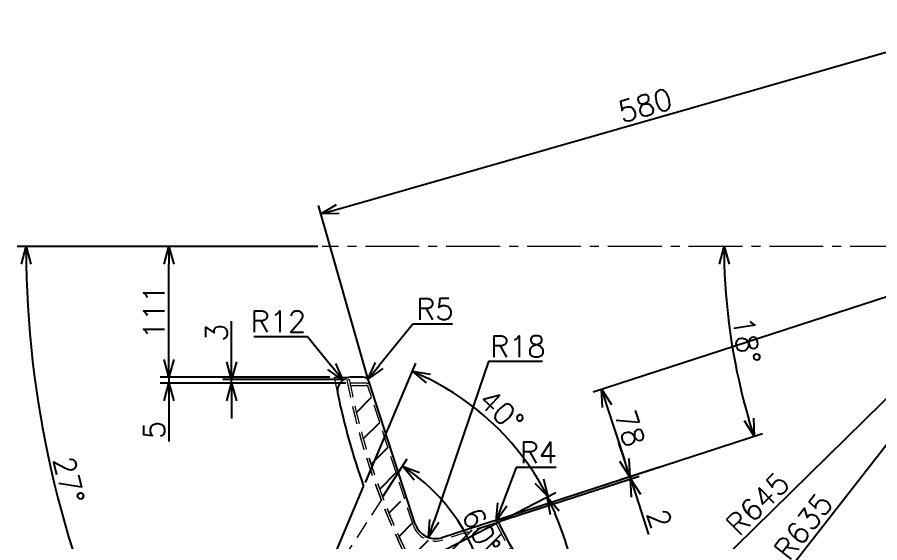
# Model space of a CAD drawing. Header units: millimetres. Extents: x 0 to 4969, y -29 to 3498.
# Drawn here: x 3614 to 4346, y 1333 to 1779 of the extents above; entities that cross this region are included whole.
import ezdxf

# ---------------------------------------------------------------- set-up
doc = ezdxf.new("R2010")
doc.units = ezdxf.units.MM
doc.header["$LTSCALE"] = 2.4
doc.header["$PDMODE"] = 99
doc.header["$PDSIZE"] = 1
doc.linetypes.add('CENTER2', pattern=[28.575, 19.05, -3.175, 3.175, -3.175])
doc.linetypes.add('HIDDEN', pattern=[9.525, 6.35, -3.175])
for name, color, linetype, lineweight in [('04_HIDDEN', 2, 'HIDDEN', 13), ('05_CENTER', 4, 'CENTER2', 13), ('08_DIM', 3, 'Continuous', 13)]:
    doc.layers.add(name, color=color, linetype=linetype, lineweight=lineweight)
doc.layers.add('10_DRAFT', color=8, linetype='Continuous', lineweight=0, plot=False)
doc.styles.add('KSS_TXT', font='txt.shx', dxfattribs={"bigfont": 'extfont2.shx'})
doc.dimstyles.new('KSS_DIM', dxfattribs={"dimscale": 6, "dimtxt": 3, "dimasz": 2.5, "dimexe": 1.25, "dimexo": 0.625, "dimtad": 1, "dimdsep": 46, "dimtxsty": 'KSS_TXT', "dimblk": 'OPEN30', "dimcen": 0, "dimazin": 2, "dimtfac": 0.75, "dimtmove": 0, "dimatfit": 3, "dimldrblk": 'OPEN30', "dimfxl": 1.25, "dimtolj": 1, "dimarcsym": 0})
doc.dimstyles.new('KSS_DIM$4', dxfattribs={"dimscale": 6, "dimtxt": 3, "dimasz": 2.5, "dimexe": 1.25, "dimexo": 0.625, "dimtad": 1, "dimdsep": 46, "dimtxsty": 'KSS_TXT', "dimblk": 'OPEN30', "dimcen": 0, "dimse1": 1, "dimazin": 2, "dimtfac": 0.75, "dimtmove": 0, "dimatfit": 3, "dimldrblk": 'OPEN30', "dimfxl": 1.25, "dimtolj": 1, "dimarcsym": 0})

# ---------------------------------------------------------------- blocks, each defined once
blk = doc.blocks.new('_Open30')
at = {"color": 0, "linetype": 'ByBlock', "lineweight": -2}
for p, q in [((-1, 0.268), (0, 0)), ((0, 0), (-1, -0.268)), ((0, 0), (-1, 0))]:
    blk.add_line(p, q, dxfattribs=at)
blk = doc.blocks.new('*D192')
at = {"layer": '08_DIM', "color": 0, "lineweight": -2, "transparency": 16777216}
blk.add_line((4294.45, 1119.15), (4483.41, 1584.24), dxfattribs=at)
at = {"layer": 'Defpoints', "color": 0, "transparency": 16777216}
for p in [(4483.41, 1584.24), (4288.81, 1105.25)]:
    blk.add_point(p, dxfattribs=at)
at = {"layer": '08_DIM', "color": 0, "lineweight": -2, "transparency": 16777216, "xscale": 15, "yscale": 15, "zscale": 15, "rotation": 247.8889899527134}
blk.add_blockref('_Open30', (4288.81, 1105.25), dxfattribs=at)
at = {"layer": '08_DIM', "color": 0, "transparency": 16777216, "insert": (4355.13, 1302.4), "char_height": 18, "attachment_point": 5, "rotation": 67.88899, "style": 'KSS_TXT'}
blk.add_mtext('\\A1;R517', dxfattribs=at)
blk = doc.blocks.new('*D188')
at = {"layer": '08_DIM', "color": 0, "lineweight": -2, "transparency": 16777216}
blk.add_line((4101.83, 1095.61), (4483.41, 1584.24), dxfattribs=at)
at = {"layer": 'Defpoints', "color": 0, "transparency": 16777216}
for p in [(4483.41, 1584.24), (4092.6, 1083.79)]:
    blk.add_point(p, dxfattribs=at)
at = {"layer": '08_DIM', "color": 0, "lineweight": -2, "transparency": 16777216, "xscale": 15, "yscale": 15, "zscale": 15, "rotation": 232.013127977123}
blk.add_blockref('_Open30', (4092.6, 1083.79), dxfattribs=at)
at = {"layer": '08_DIM', "color": 0, "transparency": 16777216, "insert": (4281.55, 1346.49), "char_height": 18, "attachment_point": 5, "rotation": 52.01313, "style": 'KSS_TXT'}
blk.add_mtext('\\A1;R635', dxfattribs=at)
blk = doc.blocks.new('*D180')
at = {"layer": '08_DIM', "color": 0, "lineweight": -2, "transparency": 16777216}
for p, q in [((3869.39, 1584.24), (3735.71, 1584.24)), ((3743.21, 1488.24), (3743.21, 1569.24)), ((3879.84, 1473.24), (3735.71, 1473.24))]:
    blk.add_line(p, q, dxfattribs=at)
at = {"layer": 'Defpoints', "color": 0, "transparency": 16777216}
for p in [(3743.21, 1584.24), (3873.14, 1584.24), (3883.59, 1473.24)]:
    blk.add_point(p, dxfattribs=at)
at = {"layer": '08_DIM', "color": 0, "lineweight": -2, "transparency": 16777216, "xscale": 15, "yscale": 15, "zscale": 15}
for p, rotation in [((3743.21, 1584.24), 90), ((3743.21, 1473.24), 270)]:
    blk.add_blockref('_Open30', p, dxfattribs=dict(at, rotation=rotation))
at = {"layer": '08_DIM', "color": 0, "transparency": 16777216, "insert": (3730.46, 1528.74), "char_height": 18, "attachment_point": 5, "rotation": 90, "style": 'KSS_TXT'}
blk.add_mtext('\\A1;111', dxfattribs=at)
blk = doc.blocks.new('*D181')
at = {"layer": '08_DIM', "color": 0, "lineweight": -2, "transparency": 16777216}
for p, q in [((3743.21, 1488.24), (3743.21, 1503.24)), ((3879.84, 1473.24), (3735.71, 1473.24)), ((3743.21, 1473.24), (3743.21, 1468.25)), ((3893.16, 1468.25), (3735.71, 1468.25)), ((3743.21, 1453.25), (3743.21, 1418.75))]:
    blk.add_line(p, q, dxfattribs=at)
at = {"layer": 'Defpoints', "color": 0, "transparency": 16777216}
for p in [(3883.59, 1473.24), (3743.21, 1468.25), (3896.91, 1468.25)]:
    blk.add_point(p, dxfattribs=at)
at = {"layer": '08_DIM', "color": 0, "lineweight": -2, "transparency": 16777216, "xscale": 15, "yscale": 15, "zscale": 15}
for p, rotation in [((3743.21, 1473.24), 270), ((3743.21, 1468.25), 90)]:
    blk.add_blockref('_Open30', p, dxfattribs=dict(at, rotation=rotation))
at = {"layer": '08_DIM', "color": 0, "transparency": 16777216, "insert": (3730.44, 1428.5), "char_height": 18, "attachment_point": 5, "rotation": 90, "style": 'KSS_TXT'}
blk.add_mtext('\\A1;5', dxfattribs=at)
blk = doc.blocks.new('*D211')
at = {"layer": '08_DIM', "color": 0, "lineweight": -2, "transparency": 16777216}
for p, q in [((3869.39, 1584.24), (3735.71, 1584.24)), ((3743.21, 1488.24), (3743.21, 1569.24)), ((3879.84, 1473.24), (3735.71, 1473.24))]:
    blk.add_line(p, q, dxfattribs=at)
at = {"layer": 'Defpoints', "color": 0, "transparency": 16777216}
for p in [(3743.21, 1584.24), (3873.14, 1584.24), (3883.59, 1473.24)]:
    blk.add_point(p, dxfattribs=at)
at = {"layer": '08_DIM', "color": 0, "lineweight": -2, "transparency": 16777216, "xscale": 15, "yscale": 15, "zscale": 15}
for p, rotation in [((3743.21, 1584.24), 90), ((3743.21, 1473.24), 270)]:
    blk.add_blockref('_Open30', p, dxfattribs=dict(at, rotation=rotation))
at = {"layer": '08_DIM', "color": 0, "transparency": 16777216, "insert": (3730.46, 1528.74), "char_height": 18, "attachment_point": 5, "rotation": 90, "style": 'KSS_TXT'}
blk.add_mtext('\\A1;111', dxfattribs=at)
blk = doc.blocks.new('*D212')
at = {"layer": '08_DIM', "color": 0, "lineweight": -2, "transparency": 16777216}
for p, q in [((3796.35, 1486.26), (3796.35, 1520.76)), ((3892.43, 1471.26), (3788.85, 1471.26)), ((3893.38, 1468.25), (3788.85, 1468.25)), ((3796.35, 1468.25), (3796.35, 1471.26)), ((3796.35, 1453.25), (3796.35, 1438.25))]:
    blk.add_line(p, q, dxfattribs=at)
at = {"layer": 'Defpoints', "color": 0, "transparency": 16777216}
for p in [(3796.35, 1471.26), (3896.18, 1471.26), (3897.13, 1468.25)]:
    blk.add_point(p, dxfattribs=at)
at = {"layer": '08_DIM', "color": 0, "lineweight": -2, "transparency": 16777216, "xscale": 15, "yscale": 15, "zscale": 15}
for p, rotation in [((3796.35, 1471.26), 270), ((3796.35, 1468.25), 90)]:
    blk.add_blockref('_Open30', p, dxfattribs=dict(at, rotation=rotation))
at = {"layer": '08_DIM', "color": 0, "transparency": 16777216, "insert": (3783.6, 1511.01), "char_height": 18, "attachment_point": 5, "rotation": 90, "style": 'KSS_TXT'}
blk.add_mtext('\\A1;3', dxfattribs=at)
blk = doc.blocks.new('*D213')
at = {"layer": '08_DIM', "color": 0, "lineweight": -2, "transparency": 16777216}
for p, q in [((3743.21, 1488.24), (3743.21, 1503.24)), ((3879.84, 1473.24), (3735.71, 1473.24)), ((3743.21, 1473.24), (3743.21, 1468.25)), ((3893.38, 1468.25), (3735.71, 1468.25)), ((3743.21, 1453.25), (3743.21, 1418.75))]:
    blk.add_line(p, q, dxfattribs=at)
at = {"layer": 'Defpoints', "color": 0, "transparency": 16777216}
for p in [(3883.59, 1473.24), (3743.21, 1468.25), (3897.13, 1468.25)]:
    blk.add_point(p, dxfattribs=at)
at = {"layer": '08_DIM', "color": 0, "lineweight": -2, "transparency": 16777216, "xscale": 15, "yscale": 15, "zscale": 15}
for p, rotation in [((3743.21, 1473.24), 270), ((3743.21, 1468.25), 90)]:
    blk.add_blockref('_Open30', p, dxfattribs=dict(at, rotation=rotation))
at = {"layer": '08_DIM', "color": 0, "transparency": 16777216, "insert": (3730.44, 1428.5), "char_height": 18, "attachment_point": 5, "rotation": 90, "style": 'KSS_TXT'}
blk.add_mtext('\\A1;5', dxfattribs=at)
blk = doc.blocks.new('*D214')
at = {"layer": '08_DIM', "color": 0, "lineweight": -2, "transparency": 16777216}
for p, q in [((4482.38, 1587.85), (4427.58, 1778.97)), ((3886.49, 1616.01), (4415.23, 1767.62)), ((3911.79, 1473.37), (3870.01, 1619.09))]:
    blk.add_line(p, q, dxfattribs=at)
at = {"layer": 'Defpoints', "color": 0, "transparency": 16777216}
for p in [(4429.65, 1771.76), (4483.41, 1584.24), (3912.83, 1469.76)]:
    blk.add_point(p, dxfattribs=at)
at = {"layer": '08_DIM', "color": 0, "lineweight": -2, "transparency": 16777216, "xscale": 15, "yscale": 15, "zscale": 15}
for p, rotation in [((4429.65, 1771.76), 16.00000000018794), ((3872.08, 1611.88), 196.0000000001879)]:
    blk.add_blockref('_Open30', p, dxfattribs=dict(at, rotation=rotation))
at = {"layer": '08_DIM', "color": 0, "transparency": 16777216, "insert": (4147.34, 1704.08), "char_height": 18, "attachment_point": 5, "rotation": 16, "style": 'KSS_TXT'}
blk.add_mtext('\\A1;580', dxfattribs=at)
blk = doc.blocks.new('*D215')
at = {"layer": '08_DIM', "color": 0, "lineweight": -2, "transparency": 16777216}
for p, q in [((3924.9, 1372.11), (3945.42, 1404.06)), ((3983.93, 1257.73), (4021.86, 1255.94))]:
    blk.add_line(p, q, dxfattribs=at)
blk.add_arc((3855.36, 1263.8), 159.18, 2.69784, 51.89551, dxfattribs=at)
at = {"layer": 'Defpoints', "color": 0, "transparency": 16777216}
for p in [(3922.88, 1368.95), (4007.34, 1311.13), (3883.44, 1307.53), (3907.27, 1261.35), (3980.18, 1257.91)]:
    blk.add_point(p, dxfattribs=at)
at = {"layer": '08_DIM', "color": 0, "lineweight": -2, "transparency": 16777216, "xscale": 15, "yscale": 15, "zscale": 15}
for p, rotation in [((3941.36, 1397.75), 144.5960943428249), ((4014.36, 1256.29), 269.9972557373523)]:
    blk.add_blockref('_Open30', p, dxfattribs=dict(at, rotation=rotation))
at = {"layer": '08_DIM', "color": 0, "transparency": 16777216, "insert": (4008.15, 1342.65), "char_height": 18, "attachment_point": 5, "rotation": 297.29668, "style": 'KSS_TXT'}
blk.add_mtext('\\A1;60%%d', dxfattribs=at)
blk = doc.blocks.new('*D216')
at = {"layer": '08_DIM', "color": 0, "lineweight": -2, "transparency": 16777216}
for p, q in [((3909.86, 1383.95), (3952.7, 1485.29)), ((3934.7, 1304.74), (4071.45, 1375.25))]:
    blk.add_line(p, q, dxfattribs=at)
blk.add_arc((3860.11, 1266.28), 230.28, 31.01098, 63.34985, dxfattribs=at)
at = {"layer": 'Defpoints', "color": 0, "transparency": 16777216}
for p in [(4035.1, 1415.97), (3908.4, 1380.5), (3876.43, 1304.87), (3931.36, 1303.02), (3886.04, 1279.64)]:
    blk.add_point(p, dxfattribs=at)
at = {"layer": '08_DIM', "color": 0, "lineweight": -2, "transparency": 16777216, "xscale": 15, "yscale": 15, "zscale": 15}
for p, rotation in [((3949.78, 1478.38), 155.216278239642), ((4064.78, 1371.82), 299.1445470606023)]:
    blk.add_blockref('_Open30', p, dxfattribs=dict(at, rotation=rotation))
at = {"layer": '08_DIM', "color": 0, "transparency": 16777216, "insert": (4025.3, 1444.54), "char_height": 18, "attachment_point": 5, "rotation": 317.18041, "style": 'KSS_TXT'}
blk.add_mtext('\\A1;40%%d', dxfattribs=at)
blk = doc.blocks.new('*D217')
at = {"layer": '08_DIM', "color": 0, "lineweight": -2, "transparency": 16777216}
for p, q in [((3934.7, 1304.74), (4070.92, 1374.98)), ((3984.13, 1238.14), (4091.23, 1213.53))]:
    blk.add_line(p, q, dxfattribs=at)
blk.add_arc((3860.61, 1266.53), 229.13, 350.80741, 23.52656, dxfattribs=at)
at = {"layer": 'Defpoints', "color": 0, "transparency": 16777216}
for p in [(3931.36, 1303.02), (3886.04, 1279.64), (4089.73, 1268.39), (3898.08, 1257.92), (3980.47, 1238.98)]:
    blk.add_point(p, dxfattribs=at)
at = {"layer": '08_DIM', "color": 0, "lineweight": -2, "transparency": 16777216, "xscale": 15, "yscale": 15, "zscale": 15}
for p, rotation in [((4064.26, 1371.55), 115.4023396093038), ((4083.92, 1215.21), 258.9316334792236)]:
    blk.add_blockref('_Open30', p, dxfattribs=dict(at, rotation=rotation))
at = {"layer": '08_DIM', "color": 0, "transparency": 16777216, "insert": (4100.6, 1296.71), "char_height": 18, "attachment_point": 5, "rotation": 277.16699, "style": 'KSS_TXT'}
blk.add_mtext('\\A1;40%%d', dxfattribs=at)
blk = doc.blocks.new('*D220')
at = {"layer": '08_DIM', "color": 0, "lineweight": -2, "transparency": 16777216}
for p, q in [((3950.06, 1518.3), (3921.47, 1483.2)), ((3983.81, 1518.3), (3950.06, 1518.3))]:
    blk.add_line(p, q, dxfattribs=at)
at = {"layer": 'Defpoints', "color": 0, "transparency": 16777216}
for p in [(3911.99, 1471.57), (3908.84, 1467.69)]:
    blk.add_point(p, dxfattribs=at)
at = {"layer": '08_DIM', "color": 0, "lineweight": -2, "transparency": 16777216, "xscale": 15, "yscale": 15, "zscale": 15, "rotation": 230.8393337388968}
blk.add_blockref('_Open30', (3911.99, 1471.57), dxfattribs=at)
at = {"layer": '08_DIM', "color": 0, "transparency": 16777216, "insert": (3968.81, 1531.07), "char_height": 18, "attachment_point": 5, "style": 'KSS_TXT'}
blk.add_mtext('\\A1;R5', dxfattribs=at)
blk = doc.blocks.new('*D221')
at = {"layer": '08_DIM', "color": 0, "lineweight": -2, "transparency": 16777216}
for p, q in [((3815.07, 1507.83), (3860.82, 1507.83)), ((3860.82, 1507.83), (3881.28, 1482.32))]:
    blk.add_line(p, q, dxfattribs=at)
at = {"layer": 'Defpoints', "color": 0, "transparency": 16777216}
for p in [(3890.66, 1470.62), (3898.17, 1461.25)]:
    blk.add_point(p, dxfattribs=at)
at = {"layer": '08_DIM', "color": 0, "lineweight": -2, "transparency": 16777216, "xscale": 15, "yscale": 15, "zscale": 15, "rotation": 308.7290925666266}
blk.add_blockref('_Open30', (3890.66, 1470.62), dxfattribs=at)
at = {"layer": '08_DIM', "color": 0, "transparency": 16777216, "insert": (3836.07, 1520.58), "char_height": 18, "attachment_point": 5, "style": 'KSS_TXT'}
blk.add_mtext('\\A1;R12', dxfattribs=at)
blk = doc.blocks.new('*D222')
at = {"layer": '08_DIM', "color": 0, "lineweight": -2, "transparency": 16777216}
for p, q in [((4014.48, 1486.63), (3968.37, 1351.26)), ((4060.23, 1486.63), (4014.48, 1486.63))]:
    blk.add_line(p, q, dxfattribs=at)
at = {"layer": 'Defpoints', "color": 0, "transparency": 16777216}
for p in [(3969.33, 1354.1), (3963.53, 1337.06)]:
    blk.add_point(p, dxfattribs=at)
at = {"layer": '08_DIM', "color": 0, "lineweight": -2, "transparency": 16777216, "xscale": 15, "yscale": 15, "zscale": 15, "rotation": 251.1874659423929}
blk.add_blockref('_Open30', (3963.53, 1337.06), dxfattribs=at)
at = {"layer": '08_DIM', "color": 0, "transparency": 16777216, "insert": (4039.23, 1499.38), "char_height": 18, "attachment_point": 5, "style": 'KSS_TXT'}
blk.add_mtext('\\A1;R18', dxfattribs=at)
blk = doc.blocks.new('*D223')
at = {"layer": '08_DIM', "color": 0, "lineweight": -2, "transparency": 16777216}
blk.add_line((4021.77, 1352.21), (4246.93, 1425.37), dxfattribs=at)
blk.add_arc((4735.9, 1584.24), 521.64, 181.64763, 196.35237, dxfattribs=at)
at = {"layer": 'Defpoints', "color": 0, "transparency": 16777216}
for p in [(3873.14, 1584.24), (4504.26, 1584.24), (4217.12, 1529.72), (4018.2, 1351.05), (3974.9, 1336.98)]:
    blk.add_point(p, dxfattribs=at)
at = {"layer": '08_DIM', "color": 0, "lineweight": -2, "transparency": 16777216, "xscale": 15, "yscale": 15, "zscale": 15}
for p, rotation in [((4214.26, 1584.24), 90.82381299750001), ((4239.79, 1423.05), 287.1761870025021)]:
    blk.add_blockref('_Open30', p, dxfattribs=dict(at, rotation=rotation))
at = {"layer": '08_DIM', "color": 0, "transparency": 16777216, "insert": (4233.28, 1504.64), "char_height": 18, "attachment_point": 5, "rotation": 279, "style": 'KSS_TXT'}
blk.add_mtext('\\A1;18%%d', dxfattribs=at)
blk = doc.blocks.new('*D224')
at = {"layer": '08_DIM', "color": 0, "lineweight": -2, "transparency": 16777216}
blk.add_line((4033.95, 1142.81), (4483.41, 1584.24), dxfattribs=at)
at = {"layer": 'Defpoints', "color": 0, "transparency": 16777216}
for p in [(4483.41, 1584.24), (4023.24, 1132.3)]:
    blk.add_point(p, dxfattribs=at)
at = {"layer": '08_DIM', "color": 0, "lineweight": -2, "transparency": 16777216, "xscale": 15, "yscale": 15, "zscale": 15, "rotation": 224.483654610302}
blk.add_blockref('_Open30', (4023.24, 1132.3), dxfattribs=at)
at = {"layer": '08_DIM', "color": 0, "transparency": 16777216, "insert": (4242.8, 1365.82), "char_height": 18, "attachment_point": 5, "rotation": 44.48365, "style": 'KSS_TXT'}
blk.add_mtext('\\A1;R645', dxfattribs=at)
blk = doc.blocks.new('*D225')
at = {"layer": '08_DIM', "color": 0, "lineweight": -2, "transparency": 16777216}
for p, q in [((4479.85, 1583.09), (4103.1, 1460.67)), ((4114.87, 1448.73), (4129.71, 1403.05)), ((4159.4, 1396.93), (4127.21, 1386.47))]:
    blk.add_line(p, q, dxfattribs=at)
at = {"layer": 'Defpoints', "color": 0, "transparency": 16777216}
for p in [(4483.41, 1584.24), (4162.96, 1398.09), (4134.35, 1388.79)]:
    blk.add_point(p, dxfattribs=at)
at = {"layer": '08_DIM', "color": 0, "lineweight": -2, "transparency": 16777216, "xscale": 15, "yscale": 15, "zscale": 15}
for p, rotation in [((4110.24, 1462.99), 108.0000000000024), ((4134.35, 1388.79), 288.0000000000025)]:
    blk.add_blockref('_Open30', p, dxfattribs=dict(at, rotation=rotation))
at = {"layer": '08_DIM', "color": 0, "transparency": 16777216, "insert": (4134.42, 1429.83), "char_height": 18, "attachment_point": 5, "rotation": 288, "style": 'KSS_TXT'}
blk.add_mtext('\\A1;78', dxfattribs=at)
blk = doc.blocks.new('*D226')
at = {"layer": '08_DIM', "color": 0, "lineweight": -2, "transparency": 16777216}
for p, q in [((4129.71, 1403.05), (4125.08, 1417.32)), ((4021.77, 1352.21), (4141.48, 1391.11)), ((4022.39, 1350.31), (4142.1, 1389.2)), ((4134.35, 1388.79), (4134.96, 1386.89)), ((4139.6, 1372.62), (4150.26, 1339.81))]:
    blk.add_line(p, q, dxfattribs=at)
at = {"layer": 'Defpoints', "color": 0, "transparency": 16777216}
for p in [(4134.96, 1386.89), (4018.2, 1351.05), (4018.82, 1349.15)]:
    blk.add_point(p, dxfattribs=at)
at = {"layer": '08_DIM', "color": 0, "lineweight": -2, "transparency": 16777216, "xscale": 15, "yscale": 15, "zscale": 15}
for p, rotation in [((4134.35, 1388.79), 287.9999999999731), ((4134.96, 1386.89), 107.9999999999732)]:
    blk.add_blockref('_Open30', p, dxfattribs=dict(at, rotation=rotation))
at = {"layer": '08_DIM', "color": 0, "transparency": 16777216, "insert": (4159.37, 1353.02), "char_height": 18, "attachment_point": 5, "rotation": 288, "style": 'KSS_TXT'}
blk.add_mtext('\\A1;2', dxfattribs=at)
blk = doc.blocks.new('*D227')
at = {"layer": '08_DIM', "color": 0, "lineweight": -2, "transparency": 16777216}
for p, q in [((3869.39, 1584.24), (3614.43, 1584.24)), ((3882.59, 1278), (3709.49, 1189.5))]:
    blk.add_line(p, q, dxfattribs=at)
blk.add_arc((4481.57, 1584.24), 859.65, 180.99977, 206.07962, dxfattribs=at)
at = {"layer": 'Defpoints', "color": 0, "transparency": 16777216}
for p in [(3873.14, 1584.24), (4504.26, 1584.24), (3632.57, 1449.37), (3931.34, 1302.92), (3885.93, 1279.71)]:
    blk.add_point(p, dxfattribs=at)
at = {"layer": '08_DIM', "color": 0, "lineweight": -2, "transparency": 16777216, "xscale": 15, "yscale": 15, "zscale": 15}
for p, rotation in [((3621.93, 1584.24), 90.49988429203185), ((3716.17, 1192.91), 296.5795042921312)]:
    blk.add_blockref('_Open30', p, dxfattribs=dict(at, rotation=rotation))
at = {"layer": '08_DIM', "color": 0, "transparency": 16777216, "insert": (3658.22, 1385.97), "char_height": 18, "attachment_point": 5, "rotation": 283.53969, "style": 'KSS_TXT'}
blk.add_mtext('\\A1;27%%d', dxfattribs=at)
blk = doc.blocks.new('*D229')
at = {"layer": '08_DIM', "color": 0, "lineweight": -2, "transparency": 16777216}
for p, q in [((4037.94, 1396.64), (4026.1, 1365.04)), ((4071.69, 1396.64), (4037.94, 1396.64))]:
    blk.add_line(p, q, dxfattribs=at)
at = {"layer": 'Defpoints', "color": 0, "transparency": 16777216}
for p in [(4019.44, 1347.24), (4020.84, 1350.99)]:
    blk.add_point(p, dxfattribs=at)
at = {"layer": '08_DIM', "color": 0, "lineweight": -2, "transparency": 16777216, "xscale": 15, "yscale": 15, "zscale": 15, "rotation": 249.4627696496673}
blk.add_blockref('_Open30', (4020.84, 1350.99), dxfattribs=at)
at = {"layer": '08_DIM', "color": 0, "transparency": 16777216, "insert": (4056.69, 1409.39), "char_height": 18, "attachment_point": 5, "style": 'KSS_TXT'}
blk.add_mtext('\\A1;R4', dxfattribs=at)

msp = doc.modelspace()

# ---------------------------------------------------------------- hatches: boundary and pattern name
h = msp.add_hatch()
h.set_pattern_fill('_USER', color=3, scale=20, angle=45, pattern_type=0)
h.set_pattern_definition([(45, (81, -171.702), (-14.14214, 14.14214), [])])
h.paths.add_polyline_path([(4178.312, 1069.927), (4216.83, 1136.643, 0.4091229), (4216.128, 1139.358, -0.1402741), (4021.248, 1348.101, 0.3778978), (4018.823, 1349.149), (3965.445, 1333.256, -0.2565339), (3937.13, 1388.487), (3912.821, 1463.303, 0.3767939), (3910.4, 1466.255), (3897.171, 1466.245, 0.2122945)])

# ---------------------------------------------------------------- linework, layer by layer
at = {"color": 0}
for p, q in [((3908.07, 1473.255), (3898.169, 1473.255)), ((3952.214, 1348.536), (3912.826, 1469.762)), ((3876.431, 1304.873), (3908.404, 1380.5)), ((4018.199, 1351.049), (3974.896, 1336.979))]:
    msp.add_line(p, q, dxfattribs=at)
for centre, radius, start, end in [((3898.169, 1461.255), 12, 90, 191.869038), ((3908.07, 1468.217), 5, 18, 90), ((4483.384, 1584.211), 610, 191.869038, 199.508862), ((3969.333, 1354.098), 18, 198, 288), ((4019.435, 1347.245), 4, 27.055414, 108), ((4483.277, 1584.148), 516.834, 207.054031, 239.778784)]:
    msp.add_arc(centre, radius, start, end, dxfattribs=at)
at = {"layer": '04_HIDDEN'}
for p, q in [((3896.181, 1471.255), (3894.219, 1470.863)), ((3910.394, 1468.255), (3897.131, 1468.255)), ((3897.131, 1466.255), (3897.131, 1468.255)), ((3897.131, 1466.255), (3910.4, 1466.255)), ((3950.312, 1347.918), (3912.324, 1464.835)), ((3923.34, 1368.92), (3883.582, 1307.572)), ((4018.823, 1349.149), (3975.514, 1335.077))]:
    msp.add_line(p, q, dxfattribs=at)
for centre, radius, start, end in [((4483.408, 1584.248), 600, 190.892978, 239.809332), ((4481.293, 1582.828), 597.651, 190.798591, 239.814045), ((4483.408, 1584.248), 598, 190.891615, 239.810291), ((4481.293, 1582.828), 595.651, 190.79691, 239.813429), ((3910.421, 1464.217), 4, 18, 90), ((3910.421, 1464.217), 2, 18, 90), ((3969.333, 1354.098), 20, 198, 288), ((4019.441, 1347.247), 2, 27.055925, 108), ((4483.414, 1584.245), 519, 207.054594, 239.662093), ((4483.354, 1584.185), 518.918, 207.055101, 239.003859)]:
    msp.add_arc(centre, radius, start, end, dxfattribs=at)
at = {"layer": '05_CENTER'}
msp.add_line((4504.26, 1584.245), (3873.142, 1584.245), dxfattribs=at)
msp.add_line((4504.26, 1584.245), (3873.142, 1584.245), dxfattribs=at)
at = {"layer": '10_DRAFT'}
msp.add_line((3883.567, 1473.255), (3898.169, 1473.255), dxfattribs=at)
at = {"layer": '10_DRAFT', "color": 3}
msp.add_line((3887.217, 1455.041), (3883.567, 1473.217), dxfattribs=at)

# ---------------------------------------------------------------- dimensions: what is measured, and where the dimension line sits
at = {"layer": '08_DIM'}
for base, p1, p2, angle, override, picture, middle in [((4429.646, 1771.756), (3912.826, 1469.762), (4483.414, 1584.245), 16, {"dimdec": 1}, '*D214', (4147.343, 1704.084)), ((3743.207, 1584.245), (3883.594, 1473.239), (3873.142, 1584.245), 270, {"dimdec": 1}, '*D180', (3730.457, 1528.742)), ((3743.207, 1584.245), (3883.594, 1473.239), (3873.142, 1584.245), 270, {"dimdec": 1}, '*D211', (3730.457, 1528.742)), ((4134.346, 1388.787), (4483.414, 1584.245), (4162.963, 1398.086), 288, {"dimdec": 1}, '*D225', (4134.417, 1429.83)), ((3796.353, 1471.255), (3897.131, 1468.245), (3896.181, 1471.255), 270, {"dimdec": 0}, '*D212', (3783.603, 1511.005)), ((3743.207, 1468.245), (3883.594, 1473.239), (3896.913, 1468.245), 270, {"dimdec": 0}, '*D181', (3730.445, 1428.495)), ((3743.207, 1468.245), (3883.594, 1473.239), (3897.131, 1468.245), 270, {"dimdec": 0}, '*D213', (3730.445, 1428.495)), ((4134.964, 1386.885), (4018.199, 1351.049), (4018.823, 1349.149), 288, {"dimdec": 1}, '*D226', (4159.373, 1353.021))]:
    dim = msp.add_linear_dim(base=base, p1=p1, p2=p2, angle=angle, dimstyle='KSS_DIM', override=override, dxfattribs=at)
    dim.commit()
    dim.dimension.update_dxf_attribs({"geometry": picture, "text_midpoint": middle})
for base, line1, line2, picture, middle in [((3632.574, 1449.374), ((4504.26, 1584.245), (3873.142, 1584.245)), ((3885.927, 1279.707), (3931.337, 1302.923)), '*D227', (3658.215, 1385.97)), ((4035.097, 1415.971), ((3886.035, 1279.644), (3931.364, 1303.018)), ((3908.404, 1380.5), (3876.431, 1304.873)), '*D216', (4025.297, 1444.536)), ((4089.731, 1268.386), ((3898.083, 1257.92), (3980.475, 1238.983)), ((3886.035, 1279.644), (3931.364, 1303.018)), '*D217', (4100.599, 1296.71))]:
    dim = msp.add_angular_dim_2l(base=base, line1=line1, line2=line2, dimstyle='KSS_DIM', override={"dimadec": 0}, dxfattribs=at)
    dim.commit()
    dim.dimension.update_dxf_attribs({"geometry": picture, "text_midpoint": middle})
for base, line1, line2, picture, middle in [((4217.12, 1529.719), ((4504.26, 1584.245), (3873.142, 1584.245)), ((4018.199, 1351.049), (3974.896, 1336.979)), '*D223', (4233.278, 1504.637)), ((4007.343, 1311.128), ((3980.185, 1257.907), (3907.266, 1261.35)), ((3883.436, 1307.526), (3922.876, 1368.951)), '*D215', (4008.146, 1342.648))]:
    dim = msp.add_angular_dim_2l(base=base, line1=line1, line2=line2, dimstyle='KSS_DIM', dxfattribs=at)
    dim.commit()
    dim.dimension.update_dxf_attribs({"geometry": picture, "text_midpoint": middle})
for center, mpoint, override, picture, middle in [((4483.414, 1584.245), (4023.245, 1132.296), {"dimdec": 0, "dimpost": 'R<>', "dimtix": 1, "dimatfit": 0}, '*D224', (4251.743, 1356.712)), ((4483.414, 1584.245), (4092.6, 1083.79), {"dimdec": 0, "dimpost": 'R<>', "dimtix": 1, "dimatfit": 0}, '*D188', (4291.611, 1338.632)), ((4483.414, 1584.245), (4288.806, 1105.249), {"dimdec": 0, "dimpost": 'R<>', "dimtix": 1, "dimatfit": 0}, '*D192', (4366.952, 1297.591)), ((3908.836, 1467.69), (3911.993, 1471.567), {"dimtih": 1, "dimtoh": 1, "dimpost": 'R<>', "dimtix": 1, "dimtofl": 0}, '*D220', (3968.809, 1518.305)), ((3898.169, 1461.255), (3890.661, 1470.616), {"dimtih": 1, "dimtoh": 1, "dimpost": 'R<>', "dimtix": 1, "dimtofl": 0}, '*D221', (3836.066, 1507.831)), ((3969.333, 1354.098), (3975.138, 1371.136), {"dimtih": 1, "dimtoh": 1, "dimpost": 'R<>', "dimtix": 1, "dimtofl": 0}, '*D222', (4039.234, 1486.632)), ((4019.435, 1347.245), (4020.838, 1350.991), {"dimtih": 1, "dimtoh": 1, "dimpost": 'R<>', "dimtix": 1, "dimtofl": 0}, '*D229', (4056.691, 1396.642))]:
    dim = msp.add_radius_dim(center=center, mpoint=mpoint, dimstyle='KSS_DIM$4', override=override, dxfattribs=at)
    dim.commit()
    dim.dimension.update_dxf_attribs({"geometry": picture, "text_midpoint": middle, "dimtype": 164})

doc.saveas('drawing.dxf')
